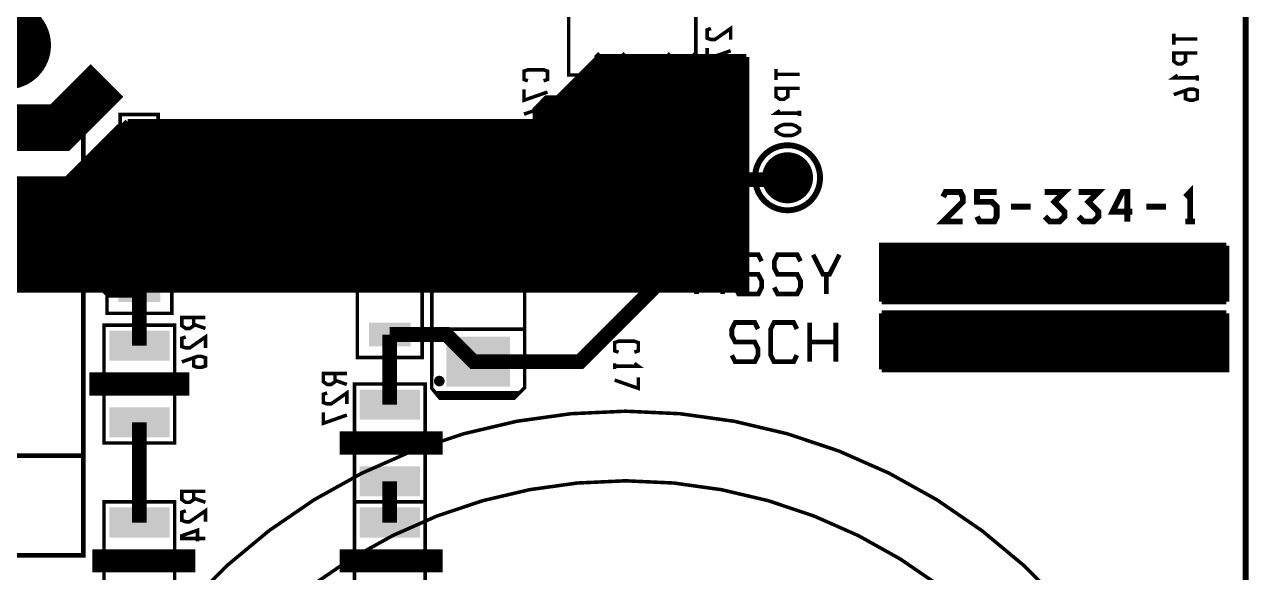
# Model space of a CAD drawing. Extents: x -20 to 155, y -92 to 168.
# Drawn here: x 102.4 to 155.1, y 40.8 to 64.4 of the extents above; entities that cross this region are included whole.
import ezdxf

# ---------------------------------------------------------------- set-up
doc = ezdxf.new("R2010")
doc.units = 0
doc.header["$MEASUREMENT"] = 0
doc.layers.get('0').update_dxf_attribs({"linetype": 'CONTINUOUS'})
for name, color, linetype in [('25-334-1_BOT', 7, 'CONTINUOUS'), ('25-334-1_DRD', 7, 'CONTINUOUS'), ('25-334-1_DRL', 2, 'CONTINUOUS'), ('25-334-1_IN1', 4, 'CONTINUOUS'), ('25-334-1_IN2', 3, 'CONTINUOUS'), ('25-334-1_SMB', 5, 'CONTINUOUS'), ('25-334-1_SMT', 10, 'CONTINUOUS'), ('25-334-1_SPB', 14, 'CONTINUOUS'), ('25-334-1_SSB', 12, 'CONTINUOUS'), ('25-334-1_SST', 11, 'CONTINUOUS'), ('25-334-1_TOP', 13, 'CONTINUOUS'), ('THRUHOLE_TAP', 7, 'CONTINUOUS')]:
    doc.layers.add(name, color=color, linetype=linetype)

# ---------------------------------------------------------------- blocks, each defined once
blk = doc.blocks.new('ROUND_25')
at = {"const_width": 1.09982}
blk.add_lwpolyline([(-0.54991, 0, 1), (0.54991, 0, 1)], format="xyb", close=True, dxfattribs=at)
blk = doc.blocks.new('RECTANGLE_26')
blk.add_solid([(0.4826, 0.4064), (0.4826, -0.4064), (-0.4826, 0.4064), (-0.4826, -0.4064)])
blk = doc.blocks.new('ROUND_27')
at = {"const_width": 1.905}
blk.add_lwpolyline([(-0.9525, 0, 1), (0.9525, 0, 1)], format="xyb", close=True, dxfattribs=at)
blk = doc.blocks.new('ROUND_39')
at = {"const_width": 0.35052}
blk.add_lwpolyline([(-0.17526, 0, 1), (0.17526, 0, 1)], format="xyb", close=True, dxfattribs=at)
blk = doc.blocks.new('RECTANGLE_46')
blk.add_solid([(1.30048, 0.6477), (1.30048, -0.6477), (-1.30048, 0.6477), (-1.30048, -0.6477)])
blk = doc.blocks.new('RECTANGLE_48')
blk.add_solid([(0.9017, 0.508), (0.9017, -0.508), (-0.9017, 0.508), (-0.9017, -0.508)])
blk = doc.blocks.new('RECTANGLE_60')
blk.add_solid([(1.3716, 1.0795), (1.3716, -1.0795), (-1.3716, 1.0795), (-1.3716, -1.0795)])
blk = doc.blocks.new('OBLONG_24')
at = {"const_width": 0.3048}
blk.add_lwpolyline([(0, 0.6096), (0, -0.6096)], dxfattribs=at)
at = {"const_width": 0.1524}
for points in [[(-0.0762, 0.6096, 1), (0.0762, 0.6096, 1)], [(-0.0762, -0.6096, 1), (0.0762, -0.6096, 1)]]:
    blk.add_lwpolyline(points, format="xyb", close=True, dxfattribs=at)
blk = doc.blocks.new('ROUND_81')
at = {"const_width": 0.50038}
blk.add_lwpolyline([(-0.25019, 0, 1), (0.25019, 0, 1)], format="xyb", close=True, dxfattribs=at)
blk = doc.blocks.new('ROUND_84')
at = {"const_width": 0.10033}
blk.add_lwpolyline([(-0.050164, 0, 1), (0.050164, 0, 1)], format="xyb", close=True, dxfattribs=at)
blk = doc.blocks.new('ROUND_85')
at = {"const_width": 0.10033}
blk.add_lwpolyline([(-0.050164, 0, 1), (0.050164, 0, 1)], format="xyb", close=True, dxfattribs=at)
blk = doc.blocks.new('ROUND_38')
at = {"const_width": 0.35052}
blk.add_lwpolyline([(-0.17526, 0, 1), (0.17526, 0, 1)], format="xyb", close=True, dxfattribs=at)
blk = doc.blocks.new('ROUND_42')
at = {"const_width": 0.35052}
blk.add_lwpolyline([(-0.17526, 0, 1), (0.17526, 0, 1)], format="xyb", close=True, dxfattribs=at)
blk = doc.blocks.new('ROUND_35')
at = {"const_width": 0.10033}
blk.add_lwpolyline([(-0.050164, 0, 1), (0.050164, 0, 1)], format="xyb", close=True, dxfattribs=at)
blk = doc.blocks.new('ROUND_71')
at = {"const_width": 0.50038}
blk.add_lwpolyline([(-0.25019, 0, 1), (0.25019, 0, 1)], format="xyb", close=True, dxfattribs=at)

msp = doc.modelspace()

# ---------------------------------------------------------------- linework, layer by layer
at = {"layer": '25-334-1_BOT'}
for points, const_width in [([(127.5969, 61.1505), (127.5969, 62.5221), (127.635, 62.484)], 0.254), ([(130.683, 62.484), (130.7719, 62.5729), (130.7719, 61.1505)], 0.254), ([(130.7719, 61.1505), (130.7719, 62.5729), (130.683, 62.484)], 0.254), ([(124.46, 59.1312), (124.46, 60.706), (124.8918, 61.1505), (126.3269, 61.1505)], 0.381), ([(126.9619, 61.1505), (126.9619, 59.944), (127.5969, 59.944), (127.5969, 61.1505)], 0.254), ([(128.2319, 61.1505), (128.2319, 59.7281), (127.635, 59.1312)], 0.254), ([(128.8669, 61.1505), (128.8669, 59.8043), (129.54, 59.1312)], 0.254), ([(129.5019, 61.1505), (129.5019, 59.944), (130.1369, 59.944), (130.1369, 61.1505)], 0.254), ([(131.445, 59.1312), (131.445, 61.087), (131.3815, 61.1505), (130.7719, 61.1505)], 0.254), ([(107.315, 59.7662), (106.5022, 59.7662), (104.267, 57.531), (98.044, 57.531), (96.774, 58.801), (95.123, 58.801)], 0.635), ([(124.46, 59.1312), (114.3508, 59.1312), (113.792, 59.69), (107.3912, 59.69), (107.315, 59.7662)], 0.635), ([(131.445, 57.7088), (131.2672, 57.7088), (129.8448, 59.1312), (129.54, 59.1312)], 0.254), ([(132.6642, 59.1312), (131.445, 59.1312)], 0.254), ([(107.315, 58.3438), (107.315, 56.2864)], 0.635), ([(135.255, 57.785), (135.1788, 57.7088), (131.445, 57.7088)], 0.635), ([(121.92, 49.8602), (126.3142, 49.8602), (129.54, 53.086), (129.54, 57.7088)], 0.635), ([(124.46, 57.7088), (124.46, 56.388)], 0.635), ([(124.46, 56.388), (124.46, 57.7088)], 0.635), ([(127.635, 57.7088), (127.635, 56.515)], 0.635), ([(127.635, 56.515), (127.635, 57.7088)], 0.635), ([(107.315, 56.2864), (109.1946, 56.2864)], 0.635), ([(118.11, 54.3814), (118.11, 55.753)], 0.635), ([(118.11, 55.753), (118.11, 54.3814)], 0.635), ([(121.92, 54.2798), (121.92, 56.007)], 0.635), ([(121.92, 56.007), (121.92, 54.2798)], 0.635), ([(107.315, 52.9336), (106.0704, 52.9336), (103.759, 55.245), (97.52076, 55.245)], 0.635), ([(107.315, 52.9336), (107.315, 50.546)], 0.635), ([(121.92, 49.8602), (121.7168, 49.8602), (120.5484, 51.0286), (118.11, 51.0286)], 0.635), ([(118.11, 51.0286), (118.11, 48.006)], 0.635), ([(107.315, 47.244), (107.315, 42.926)], 0.635), ([(118.11, 44.704), (118.11, 42.926)], 0.635)]:
    msp.add_lwpolyline(points, dxfattribs=dict(at, const_width=const_width))
at = {"layer": '25-334-1_DRD', "const_width": 0.254}
for points in [[(-14.9987, 168.00068), (-14.9987, -4.99872), (155.00096, -4.99872), (155.00096, 168.00068), (-14.9987, 168.00068)], [(102.235, 64.135), (100.965, 64.135)], [(102.235, 64.135), (100.965, 62.865)], [(102.235, 62.865), (100.965, 64.135)], [(102.235, 62.865), (102.235, 64.135)], [(100.965, 62.865), (102.235, 62.865)], [(128.27, 63.119), (127, 61.849)], [(128.27, 61.849), (127, 63.119)], [(131.318, 63.119), (130.048, 61.849)], [(131.318, 61.849), (130.048, 63.119)], [(131.318, 63.119), (130.048, 61.849)], [(131.318, 61.849), (130.048, 63.119)], [(133.2992, 59.7662), (132.0292, 58.4962)], [(133.2992, 58.4962), (132.0292, 59.7662)], [(135.255, 58.42), (135.255, 57.15)], [(135.89, 57.785), (134.62, 57.785)], [(109.8296, 56.9214), (108.5596, 55.6514)], [(109.8296, 55.6514), (108.5596, 56.9214)], [(125.095, 57.023), (123.825, 55.753)], [(125.095, 55.753), (123.825, 57.023)], [(125.095, 57.023), (123.825, 55.753)], [(125.095, 55.753), (123.825, 57.023)], [(128.27, 57.15), (127, 55.88)], [(128.27, 55.88), (127, 57.15)], [(128.27, 57.15), (127, 55.88)], [(128.27, 55.88), (127, 57.15)], [(118.745, 56.388), (117.475, 55.118)], [(118.745, 55.118), (117.475, 56.388)], [(118.745, 56.388), (117.475, 55.118)], [(118.745, 55.118), (117.475, 56.388)], [(122.555, 56.642), (121.285, 55.372)], [(122.555, 55.372), (121.285, 56.642)], [(122.555, 56.642), (121.285, 55.372)], [(122.555, 55.372), (121.285, 56.642)]]:
    msp.add_lwpolyline(points, dxfattribs=at)
at = {"layer": '25-334-1_DRL'}
for points, const_width in [([(-14.9987, 168.00068), (-14.9987, -4.99872), (155.00096, -4.99872), (155.00096, 168.00068), (-14.9987, 168.00068)], 0.254), ([(105.918, 61.976), (103.886, 59.944), (99.314, 59.944), (98.425, 60.833), (94.742, 60.833), (91.948, 63.627), (91.948, 67.437), (93.853, 69.342)], 1.99898), ([(105.156, 48.895), (109.474, 48.895)], 1.00076), ([(115.951, 46.355), (120.396, 46.355)], 1.00076), ([(105.283, 41.275), (109.728, 41.275)], 1.00076), ([(115.951, 41.275), (120.396, 41.275)], 1.00076)]:
    msp.add_lwpolyline(points, dxfattribs=dict(at, const_width=const_width))
at = {"layer": '25-334-1_SSB'}
for points, const_width in [([(126.5047, 66.1543), (125.8189, 65.4685), (125.8189, 62.2173), (131.3053, 62.2173), (131.3053, 66.1543), (126.5047, 66.1543)], 0.1524), ([(132.8039, 63.74384), (132.8039, 64.21882), (132.12572, 63.74384), (131.95554, 63.74384), (131.7879, 63.80226), (131.7879, 64.15786), (131.95554, 64.21882)], 0.1524), ([(151.9047, 63.52794), (151.9047, 64.00292)], 0.1524), ([(132.8039, 63.26124), (131.7879, 62.90564), (131.7879, 63.38062)], 0.1524), ([(152.9207, 63.7667), (151.9047, 63.7667)], 0.1524), ([(152.4127, 63.16472), (152.4127, 62.80912), (152.24506, 62.68974), (152.07488, 62.68974), (151.9047, 62.80912), (151.9047, 63.16472), (152.9207, 63.16472)], 0.1524), ([(124.7394, 61.9633), (124.90958, 62.02426), (124.90958, 62.37986), (124.7394, 62.43828), (124.06376, 62.43828), (123.89358, 62.37986), (123.89358, 62.02426), (124.06376, 61.9633)], 0.1524), ([(134.7597, 62.00394), (134.7597, 62.47892)], 0.1524), ([(135.7757, 62.2427), (134.7597, 62.2427)], 0.1524), ([(152.9207, 62.0903), (151.9047, 62.0903), (152.07488, 62.20714)], 0.1524), ([(152.9207, 61.97092), (152.9207, 62.20714)], 0.1524), ([(124.90958, 61.4807), (123.89358, 61.1251), (123.89358, 61.60008)], 0.1524), ([(135.2677, 61.64072), (135.2677, 61.28512), (135.10006, 61.16574), (134.92988, 61.16574), (134.7597, 61.28512), (134.7597, 61.64072), (135.7757, 61.64072)], 0.1524), ([(152.4127, 61.54674), (152.4127, 61.19114), (152.58288, 61.13272), (152.75306, 61.13272), (152.9207, 61.19114), (152.9207, 61.54674), (152.75306, 61.6077), (152.58288, 61.6077), (151.9047, 61.36894)], 0.1524), ([(124.40158, 60.70346), (124.40158, 60.34786), (124.57176, 60.2869), (124.7394, 60.2869), (124.90958, 60.34786), (124.90958, 60.70346), (124.7394, 60.76188), (124.57176, 60.76188), (123.89358, 60.52566)], 0.1524), ([(135.7757, 60.5663), (134.7597, 60.5663), (134.92988, 60.68314)], 0.1524), ([(135.7757, 60.44692), (135.7757, 60.68314)], 0.1524), ([(104.89692, 60.09132), (104.89692, 41.50868), (98.30308, 41.50868), (98.30308, 60.09132), (104.89692, 60.09132)], 0.20066), ([(106.4895, 57.5945), (106.4895, 60.5155), (108.1278, 60.5155), (108.1278, 57.5945), (106.4895, 57.5945)], 0.1524), ([(135.7757, 59.9059), (135.60806, 60.02274), (135.43788, 60.0837), (135.10006, 60.0837), (134.92988, 60.02274), (134.7597, 59.9059), (134.7597, 59.78652), (134.92988, 59.66714), (135.10006, 59.60872), (135.43788, 59.60872), (135.60806, 59.66714), (135.7757, 59.78652), (135.7757, 59.9059)], 0.1524), ([(109.16158, 60.02528), (109.16158, 59.66968), (108.9914, 59.5503), (108.82376, 59.5503), (108.65358, 59.66968), (108.65358, 60.02528), (109.66958, 60.02528)], 0.1524), ([(109.16158, 59.7281), (109.66958, 59.5503)], 0.1524), ([(123.6345, 56.9595), (123.6345, 59.8805), (125.2728, 59.8805), (125.2728, 56.9595), (123.6345, 56.9595)], 0.1524), ([(126.8095, 56.9595), (126.8095, 59.8805), (128.4478, 59.8805), (128.4478, 56.9595), (126.8095, 56.9595)], 0.1524), ([(130.3655, 59.8805), (130.3655, 56.9595), (128.7272, 56.9595), (128.7272, 59.8805), (130.3655, 59.8805)], 0.1524), ([(132.2705, 59.8805), (132.2705, 56.9595), (130.6322, 56.9595), (130.6322, 59.8805), (132.2705, 59.8805)], 0.1524), ([(109.16158, 58.77306), (109.16158, 59.12866), (108.9914, 59.18708), (108.82376, 59.18708), (108.65358, 59.12866), (108.65358, 58.77306), (108.82376, 58.7121), (108.9914, 58.7121), (109.66958, 58.95086)], 0.1524), ([(121.45264, 58.79338), (121.45264, 59.26582)], 0.1524), ([(122.46864, 59.0296), (121.45264, 59.0296)], 0.1524), ([(109.66958, 58.11266), (108.65358, 58.11266), (108.82376, 58.2295)], 0.1524), ([(109.66958, 57.99328), (109.66958, 58.2295)], 0.1524), ([(117.88394, 58.09996), (117.88394, 57.74436), (117.71376, 57.62498), (117.54612, 57.62498), (117.37594, 57.74436), (117.37594, 58.09996), (118.39194, 58.09996)], 0.1524), ([(121.45264, 57.95518), (121.79046, 57.95518), (122.46864, 58.1914), (121.79046, 58.42762), (121.45264, 58.42762)], 0.1524), ([(117.88394, 57.80278), (118.39194, 57.62498)], 0.1524), ([(121.62028, 57.11698), (121.45264, 57.1754), (121.45264, 57.531), (121.62028, 57.58942), (121.79046, 57.58942), (121.96064, 57.531), (121.96064, 57.1754), (122.12828, 57.11698), (122.29846, 57.11698), (122.46864, 57.1754), (122.46864, 57.531), (122.29846, 57.58942)], 0.1524), ([(108.712, 57.277), (105.918, 57.277), (105.918, 51.943), (108.712, 51.943), (108.712, 57.277)], 0.1524), ([(118.22176, 57.26176), (118.39194, 57.14238), (118.39194, 56.90616), (118.22176, 56.78678), (118.05412, 56.78678), (117.71376, 57.023), (117.37594, 56.78678), (117.37594, 57.26176)], 0.1524), ([(118.39194, 56.24576), (118.22176, 56.3626), (118.05412, 56.42356), (117.71376, 56.42356), (117.54612, 56.3626), (117.37594, 56.24576), (117.37594, 56.12638), (117.54612, 56.007), (117.71376, 55.94858), (118.05412, 55.94858), (118.22176, 56.007), (118.39194, 56.12638), (118.39194, 56.24576)], 0.1524), ([(122.46864, 56.27878), (122.46864, 56.75122), (121.79046, 56.27878), (121.62028, 56.27878), (121.45264, 56.3372), (121.45264, 56.6928), (121.62028, 56.75122)], 0.1524), ([(127.9144, 56.1213), (128.08458, 56.18226), (128.08458, 56.53786), (127.9144, 56.59628), (127.23876, 56.59628), (127.06858, 56.53786), (127.06858, 56.18226), (127.23876, 56.1213)], 0.1524), ([(129.38506, 56.56834), (129.38506, 56.21274), (129.21742, 56.09336), (129.04724, 56.09336), (128.87706, 56.21274), (128.87706, 56.56834), (129.89306, 56.56834)], 0.1524), ([(131.63042, 55.96636), (131.79806, 56.02732), (131.79806, 56.38292), (131.63042, 56.44134), (130.95224, 56.44134), (130.78206, 56.38292), (130.78206, 56.02732), (130.95224, 55.96636)], 0.1524), ([(104.89692, 55.89524), (98.30308, 55.89524)], 0.20066), ([(119.92356, 49.87544), (119.92102, 54.229), (119.92102, 55.8673), (123.91898, 55.8673), (123.9266, 48.7426), (123.4694, 48.2854), (120.269, 48.2854), (119.9134, 48.7172), (119.92356, 49.87544)], 0.1524), ([(129.38506, 56.27116), (129.89306, 56.09336)], 0.1524), ([(109.62894, 55.55996), (109.62894, 55.20436), (109.45876, 55.08498), (109.29112, 55.08498), (109.12094, 55.20436), (109.12094, 55.55996), (110.13694, 55.55996)], 0.1524), ([(119.507, 55.372), (116.713, 55.372), (116.713, 50.038), (119.507, 50.038), (119.507, 55.372)], 0.1524), ([(128.08458, 55.6387), (127.06858, 55.2831), (127.06858, 55.75808)], 0.1524), ([(129.89306, 55.25516), (129.89306, 55.73014), (129.21742, 55.25516), (129.04724, 55.25516), (128.87706, 55.31612), (128.87706, 55.67172), (129.04724, 55.73014)], 0.1524), ([(131.79806, 55.36692), (130.78206, 55.36692), (130.95224, 55.48376)], 0.1524), ([(131.79806, 55.24754), (131.79806, 55.48376)], 0.1524), ([(109.62894, 55.26278), (110.13694, 55.08498)], 0.1524), ([(128.08458, 54.8005), (127.06858, 54.4449), (127.06858, 54.91988)], 0.1524), ([(129.38506, 54.47792), (129.21742, 54.41696), (129.04724, 54.41696), (128.87706, 54.47792), (128.87706, 54.83352), (129.04724, 54.89194), (129.21742, 54.89194), (129.38506, 54.83352), (129.38506, 54.47792), (129.55524, 54.41696), (129.72542, 54.41696), (129.89306, 54.47792), (129.89306, 54.83352), (129.72542, 54.89194), (129.55524, 54.89194), (129.38506, 54.83352)], 0.1524), ([(131.79806, 54.70652), (131.63042, 54.82336), (131.46024, 54.88432), (131.12242, 54.88432), (130.95224, 54.82336), (130.78206, 54.70652), (130.78206, 54.58714), (130.95224, 54.46776), (131.12242, 54.40934), (131.46024, 54.40934), (131.63042, 54.46776), (131.79806, 54.58714), (131.79806, 54.70652)], 0.1524), ([(109.96676, 54.72176), (110.13694, 54.60238), (110.13694, 54.36616), (109.96676, 54.24678), (109.79912, 54.24678), (109.45876, 54.483), (109.12094, 54.24678), (109.12094, 54.72176)], 0.1524), ([(110.13694, 53.6448), (109.12094, 53.6448), (109.29112, 53.76418)], 0.1524), ([(110.13694, 53.52796), (110.13694, 53.76418)], 0.1524), ([(131.29006, 53.62956), (131.12242, 53.57114), (130.95224, 53.57114), (130.78206, 53.62956), (130.78206, 53.98516), (130.95224, 54.04612), (131.12242, 54.04612), (131.29006, 53.98516), (131.29006, 53.62956), (131.46024, 53.57114), (131.63042, 53.57114), (131.79806, 53.62956), (131.79806, 53.98516), (131.63042, 54.04612), (131.46024, 54.04612), (131.29006, 53.98516)], 0.1524), ([(109.65434, 51.76266), (109.65434, 51.40706), (109.48416, 51.29022), (109.31398, 51.29022), (109.14634, 51.40706), (109.14634, 51.76266), (110.16234, 51.76266)], 0.1524), ([(108.458, 46.355), (105.791, 46.355), (105.791, 51.435), (108.839, 51.435), (108.839, 46.355), (108.458, 46.355)], 0.1524), ([(109.65434, 51.46802), (110.16234, 51.29022)], 0.1524), ([(119.9642, 51.2572), (123.9012, 51.2572)], 0.1524), ([(110.16234, 50.45202), (110.16234, 50.92446), (109.48416, 50.45202), (109.31398, 50.45202), (109.14634, 50.51044), (109.14634, 50.86604), (109.31398, 50.92446)], 0.1524), ([(109.65434, 50.02784), (109.65434, 49.67224), (109.82198, 49.61382), (109.99216, 49.61382), (110.16234, 49.67224), (110.16234, 50.02784), (109.99216, 50.08626), (109.82198, 50.08626), (109.14634, 49.85004)], 0.1524), ([(115.75034, 49.34966), (115.75034, 48.99406), (115.58016, 48.87722), (115.40998, 48.87722), (115.24234, 48.99406), (115.24234, 49.34966), (116.25834, 49.34966)], 0.1524), ([(115.75034, 49.05502), (116.25834, 48.87722)], 0.1524), ([(120.36806, 49.10836), (120.1166, 49.10836)], 0.1524), ([(120.1928, 49.16424), (120.1928, 48.87722)], 0.1524), ([(120.32996, 49.14646), (120.32996, 48.895)], 0.1524), ([(116.25834, 48.03902), (116.25834, 48.51146), (115.58016, 48.03902), (115.40998, 48.03902), (115.24234, 48.09744), (115.24234, 48.45304), (115.40998, 48.51146)], 0.1524), ([(119.253, 43.815), (116.586, 43.815), (116.586, 48.895), (119.634, 48.895), (119.634, 43.815), (119.253, 43.815)], 0.1524), ([(120.015, 48.5902), (120.0658, 48.5394)], 0.1524), ([(120.015, 48.5902), (120.1166, 48.4886)], 0.1524), ([(120.0658, 48.5394), (120.142, 48.4886)], 0.1524), ([(120.38584, 48.9712), (120.09882, 48.9712)], 0.1524), ([(120.142, 48.514), (120.1166, 48.4886)], 0.1524), ([(123.6472, 48.514), (120.142, 48.514)], 0.1524), ([(120.142, 48.4886), (120.269, 48.3362)], 0.1524), ([(120.25376, 48.514), (120.25376, 48.35398)], 0.1524), ([(120.39092, 48.514), (120.39092, 48.3362)], 0.1524), ([(120.52808, 48.514), (120.52808, 48.3362)], 0.1524), ([(120.66524, 48.514), (120.66524, 48.3362)], 0.1524), ([(120.8024, 48.514), (120.8024, 48.3362)], 0.1524), ([(120.93956, 48.514), (120.93956, 48.3362)], 0.1524), ([(121.07672, 48.514), (121.07672, 48.3362)], 0.1524), ([(121.21388, 48.514), (121.21388, 48.3362)], 0.1524), ([(121.35104, 48.514), (121.35104, 48.3362)], 0.1524), ([(121.4882, 48.514), (121.4882, 48.3362)], 0.1524), ([(121.62536, 48.514), (121.62536, 48.3362)], 0.1524), ([(121.76252, 48.514), (121.76252, 48.3362)], 0.1524), ([(121.89968, 48.514), (121.89968, 48.3362)], 0.1524), ([(122.03684, 48.514), (122.03684, 48.3362)], 0.1524), ([(122.174, 48.514), (122.174, 48.3362)], 0.1524), ([(122.31116, 48.514), (122.31116, 48.3362)], 0.1524), ([(122.44832, 48.514), (122.44832, 48.3362)], 0.1524), ([(122.58548, 48.514), (122.58548, 48.3362)], 0.1524), ([(122.72264, 48.514), (122.72264, 48.3362)], 0.1524), ([(122.8598, 48.514), (122.8598, 48.3362)], 0.1524), ([(122.99696, 48.514), (122.99696, 48.3362)], 0.1524), ([(123.13412, 48.514), (123.13412, 48.3362)], 0.1524), ([(123.27128, 48.514), (123.27128, 48.3362)], 0.1524), ([(123.40844, 48.514), (123.40844, 48.3362)], 0.1524), ([(123.6472, 48.514), (123.4694, 48.3362)], 0.1524), ([(123.5456, 48.514), (123.5456, 48.4124)], 0.1524), ([(123.571, 48.4378), (120.18518, 48.4378)], 0.1524), ([(123.4694, 48.3362), (120.269, 48.3362)], 0.1524), ([(116.25834, 47.55642), (115.24234, 47.20082), (115.24234, 47.67326)], 0.1524), ([(104.89692, 45.80382), (98.30308, 45.80382)], 0.20066), ([(109.65434, 44.26966), (109.65434, 43.91406), (109.48416, 43.79722), (109.31398, 43.79722), (109.14634, 43.91406), (109.14634, 44.26966), (110.16234, 44.26966)], 0.1524), ([(108.458, 38.735), (105.791, 38.735), (105.791, 43.815), (108.839, 43.815), (108.839, 38.735), (108.458, 38.735)], 0.1524), ([(109.65434, 43.97502), (110.16234, 43.79722)], 0.1524), ([(119.253, 38.735), (116.586, 38.735), (116.586, 43.815), (119.634, 43.815), (119.634, 38.735), (119.253, 38.735)], 0.1524), ([(110.16234, 42.95902), (110.16234, 43.43146), (109.48416, 42.95902), (109.31398, 42.95902), (109.14634, 43.01744), (109.14634, 43.37304), (109.31398, 43.43146)], 0.1524), ([(109.82198, 42.12082), (109.82198, 42.59326), (109.14634, 42.35704), (109.14634, 42.23766), (110.16234, 42.23766)], 0.1524)]:
    msp.add_lwpolyline(points, dxfattribs=dict(at, const_width=const_width))
for points, const_width in [([(135.255, 59.18708, 0.4142136), (133.85292, 57.785)], 0.254), ([(136.65708, 57.785, 0.4142136), (135.255, 59.18708)], 0.254), ([(133.85292, 57.785, 0.4142136), (135.255, 56.38292)], 0.254), ([(135.255, 56.38292, 0.4142136), (136.65708, 57.785)], 0.254), ([(120.2436, 49.1744, 0.4142136), (120.0912, 49.022)], 0.1524), ([(120.0912, 49.022, 0.4142136), (120.2436, 48.8696)], 0.1524), ([(120.396, 49.022, 0.4142136), (120.2436, 49.1744)], 0.1524), ([(120.2436, 48.8696, 0.4142136), (120.396, 49.022)], 0.1524)]:
    msp.add_lwpolyline(points, format="xyb", dxfattribs=dict(at, const_width=const_width))
at = {"layer": '25-334-1_SST'}
for points, const_width in [([(142.8115, 55.90032), (141.96568, 55.90032), (142.8115, 56.74868), (142.8115, 56.9595), (142.70482, 57.17032), (142.06982, 57.17032), (141.96568, 56.9595)], 0.254), ([(143.42618, 56.11368), (143.53032, 55.90032), (144.16532, 55.90032), (144.272, 56.11368), (144.272, 56.53532), (144.06118, 56.74868), (143.42618, 56.74868), (143.42618, 57.17032), (144.272, 57.17032)], 0.254), ([(146.34718, 56.11368), (146.558, 55.90032), (146.98218, 55.90032), (147.193, 56.11368), (147.193, 56.3245), (146.76882, 56.74868), (147.193, 57.17032), (146.34718, 57.17032)], 0.254), ([(147.80768, 56.11368), (148.0185, 55.90032), (148.44268, 55.90032), (148.6535, 56.11368), (148.6535, 56.3245), (148.22932, 56.74868), (148.6535, 57.17032), (147.80768, 57.17032)], 0.254), ([(150.114, 56.3245), (149.26818, 56.3245), (149.68982, 57.17032), (149.90318, 57.17032), (149.90318, 55.90032)], 0.254), ([(152.61082, 55.90032), (152.61082, 57.17032), (152.4, 56.9595)], 0.254), ([(145.7325, 56.53532), (144.88668, 56.53532)], 0.254), ([(151.5745, 56.53532), (150.72868, 56.53532)], 0.254), ([(152.82418, 55.90032), (152.4, 55.90032)], 0.254), ([(154.178, 54.864), (139.319, 54.864), (139.319, 52.451)], 0.254), ([(154.178, 54.8386), (139.319, 54.8386)], 0.254), ([(139.4206, 54.864), (139.4206, 52.451)], 0.254), ([(139.6492, 54.864), (139.6492, 52.451)], 0.254), ([(139.8778, 54.864), (139.8778, 52.451)], 0.254), ([(140.1064, 54.864), (140.1064, 52.451)], 0.254), ([(140.335, 54.864), (140.335, 52.451)], 0.254), ([(140.5636, 54.864), (140.5636, 52.451)], 0.254), ([(140.7922, 54.864), (140.7922, 52.451)], 0.254), ([(141.0208, 54.864), (141.0208, 52.451)], 0.254), ([(141.2494, 54.864), (141.2494, 52.451)], 0.254), ([(141.478, 54.864), (141.478, 52.451)], 0.254), ([(141.7066, 54.864), (141.7066, 52.451)], 0.254), ([(141.9352, 54.864), (141.9352, 52.451)], 0.254), ([(142.1638, 54.864), (142.1638, 52.451)], 0.254), ([(142.3924, 54.864), (142.3924, 52.451)], 0.254), ([(142.621, 54.864), (142.621, 52.451)], 0.254), ([(142.8496, 54.864), (142.8496, 52.451)], 0.254), ([(143.0782, 54.864), (143.0782, 52.451)], 0.254), ([(143.3068, 54.864), (143.3068, 52.451)], 0.254), ([(143.5354, 54.864), (143.5354, 52.451)], 0.254), ([(143.764, 54.864), (143.764, 52.451)], 0.254), ([(143.9926, 54.864), (143.9926, 52.451)], 0.254), ([(144.2212, 54.864), (144.2212, 52.451)], 0.254), ([(144.4498, 54.864), (144.4498, 52.451)], 0.254), ([(144.6784, 54.864), (144.6784, 52.451)], 0.254), ([(144.907, 54.864), (144.907, 52.451)], 0.254), ([(145.1356, 54.864), (145.1356, 52.451)], 0.254), ([(145.3642, 54.864), (145.3642, 52.451)], 0.254), ([(145.5928, 54.864), (145.5928, 52.451)], 0.254), ([(145.8214, 54.864), (145.8214, 52.451)], 0.254), ([(146.05, 54.864), (146.05, 52.451)], 0.254), ([(146.2786, 54.864), (146.2786, 52.451)], 0.254), ([(146.5072, 54.864), (146.5072, 52.451)], 0.254), ([(146.7358, 54.864), (146.7358, 52.451)], 0.254), ([(146.9644, 54.864), (146.9644, 52.451)], 0.254), ([(147.193, 54.864), (147.193, 52.451)], 0.254), ([(147.4216, 54.864), (147.4216, 52.451)], 0.254), ([(147.6502, 54.864), (147.6502, 52.451)], 0.254), ([(147.8788, 54.864), (147.8788, 52.451)], 0.254), ([(148.1074, 54.864), (148.1074, 52.451)], 0.254), ([(148.336, 54.864), (148.336, 52.451)], 0.254), ([(148.5646, 54.864), (148.5646, 52.451)], 0.254), ([(148.7932, 54.864), (148.7932, 52.451)], 0.254), ([(149.0218, 54.864), (149.0218, 52.451)], 0.254), ([(149.2504, 54.864), (149.2504, 52.451)], 0.254), ([(149.479, 54.864), (149.479, 52.451)], 0.254), ([(149.7076, 54.864), (149.7076, 52.451)], 0.254), ([(149.9362, 54.864), (149.9362, 52.451)], 0.254), ([(150.1648, 54.864), (150.1648, 52.451)], 0.254), ([(150.3934, 54.864), (150.3934, 52.451)], 0.254), ([(150.622, 54.864), (150.622, 52.451)], 0.254), ([(150.8506, 54.864), (150.8506, 52.451)], 0.254), ([(151.0792, 54.864), (151.0792, 52.451)], 0.254), ([(151.3078, 54.864), (151.3078, 52.451)], 0.254), ([(151.5364, 54.864), (151.5364, 52.451)], 0.254), ([(151.765, 54.864), (151.765, 52.451)], 0.254), ([(151.9936, 54.864), (151.9936, 52.451)], 0.254), ([(152.2222, 54.864), (152.2222, 52.451)], 0.254), ([(152.4508, 54.864), (152.4508, 52.451)], 0.254), ([(152.6794, 54.864), (152.6794, 52.451)], 0.254), ([(152.908, 54.864), (152.908, 52.451)], 0.254), ([(153.1366, 54.864), (153.1366, 52.451)], 0.254), ([(153.3652, 54.864), (153.3652, 52.451)], 0.254), ([(153.5938, 54.864), (153.5938, 52.451)], 0.254), ([(153.8224, 54.864), (153.8224, 52.451)], 0.254), ([(154.051, 54.864), (154.051, 52.451)], 0.254), ([(154.178, 54.864), (154.178, 52.451)], 0.254), ([(132.461, 52.77612), (132.461, 53.62194), (132.03682, 54.46776), (131.75488, 54.46776), (131.3307, 53.62194), (131.3307, 52.77612)], 0.2032), ([(134.1374, 54.18582), (133.99516, 54.46776), (133.14934, 54.46776), (133.0071, 54.18582), (133.0071, 53.90388), (133.14934, 53.62194), (133.99516, 53.62194), (134.1374, 53.34), (134.1374, 53.05806), (133.99516, 52.77612), (133.14934, 52.77612), (133.0071, 53.05806)], 0.2032), ([(135.8138, 54.18582), (135.67156, 54.46776), (134.82574, 54.46776), (134.6835, 54.18582), (134.6835, 53.90388), (134.82574, 53.62194), (135.67156, 53.62194), (135.8138, 53.34), (135.8138, 53.05806), (135.67156, 52.77612), (134.82574, 52.77612), (134.6835, 53.05806)], 0.2032), ([(137.4902, 54.46776), (137.06602, 53.62194), (136.78408, 53.62194), (136.3599, 54.46776)], 0.2032), ([(154.178, 54.61), (139.319, 54.61)], 0.254), ([(154.178, 54.3814), (139.319, 54.3814)], 0.254), ([(154.178, 54.1528), (139.319, 54.1528)], 0.254), ([(154.178, 53.9242), (139.319, 53.9242)], 0.254), ([(154.178, 53.6956), (139.319, 53.6956)], 0.254), ([(132.461, 53.34), (131.3307, 53.34)], 0.2032), ([(136.92632, 52.77612), (136.92632, 53.62194)], 0.2032), ([(154.178, 53.467), (139.319, 53.467)], 0.254), ([(154.178, 53.2384), (139.319, 53.2384)], 0.254), ([(154.178, 53.0098), (139.319, 53.0098)], 0.254), ([(154.178, 52.7812), (139.319, 52.7812)], 0.254), ([(154.178, 52.5526), (139.319, 52.5526)], 0.254), ([(154.178, 52.451), (139.319, 52.451)], 0.254), ([(139.319, 51.943), (139.319, 49.53)], 0.254), ([(154.178, 51.943), (139.319, 51.943)], 0.254), ([(154.178, 51.943), (154.178, 49.53), (139.319, 49.53)], 0.254), ([(154.178, 51.9176), (139.319, 51.9176)], 0.254), ([(154.178, 51.689), (139.319, 51.689)], 0.254), ([(139.4206, 51.943), (139.4206, 49.53)], 0.254), ([(139.6492, 51.943), (139.6492, 49.53)], 0.254), ([(139.8778, 51.943), (139.8778, 49.53)], 0.254), ([(140.1064, 51.943), (140.1064, 49.53)], 0.254), ([(140.335, 51.943), (140.335, 49.53)], 0.254), ([(140.5636, 51.943), (140.5636, 49.53)], 0.254), ([(140.7922, 51.943), (140.7922, 49.53)], 0.254), ([(141.0208, 51.943), (141.0208, 49.53)], 0.254), ([(141.2494, 51.943), (141.2494, 49.53)], 0.254), ([(141.478, 51.943), (141.478, 49.53)], 0.254), ([(141.7066, 51.943), (141.7066, 49.53)], 0.254), ([(141.9352, 51.943), (141.9352, 49.53)], 0.254), ([(142.1638, 51.943), (142.1638, 49.53)], 0.254), ([(142.3924, 51.943), (142.3924, 49.53)], 0.254), ([(142.621, 51.943), (142.621, 49.53)], 0.254), ([(142.8496, 51.943), (142.8496, 49.53)], 0.254), ([(143.0782, 51.943), (143.0782, 49.53)], 0.254), ([(143.3068, 51.943), (143.3068, 49.53)], 0.254), ([(143.5354, 51.943), (143.5354, 49.53)], 0.254), ([(143.764, 51.943), (143.764, 49.53)], 0.254), ([(143.9926, 51.943), (143.9926, 49.53)], 0.254), ([(144.2212, 51.943), (144.2212, 49.53)], 0.254), ([(144.4498, 51.943), (144.4498, 49.53)], 0.254), ([(144.6784, 51.943), (144.6784, 49.53)], 0.254), ([(144.907, 51.943), (144.907, 49.53)], 0.254), ([(145.1356, 51.943), (145.1356, 49.53)], 0.254), ([(145.3642, 51.943), (145.3642, 49.53)], 0.254), ([(145.5928, 51.943), (145.5928, 49.53)], 0.254), ([(145.8214, 51.943), (145.8214, 49.53)], 0.254), ([(146.05, 51.943), (146.05, 49.53)], 0.254), ([(146.2786, 51.943), (146.2786, 49.53)], 0.254), ([(146.5072, 51.943), (146.5072, 49.53)], 0.254), ([(146.7358, 51.943), (146.7358, 49.53)], 0.254), ([(146.9644, 51.943), (146.9644, 49.53)], 0.254), ([(147.193, 51.943), (147.193, 49.53)], 0.254), ([(147.4216, 51.943), (147.4216, 49.53)], 0.254), ([(147.6502, 51.943), (147.6502, 49.53)], 0.254), ([(147.8788, 51.943), (147.8788, 49.53)], 0.254), ([(148.1074, 51.943), (148.1074, 49.53)], 0.254), ([(148.336, 51.943), (148.336, 49.53)], 0.254), ([(148.5646, 51.943), (148.5646, 49.53)], 0.254), ([(148.7932, 51.943), (148.7932, 49.53)], 0.254), ([(149.0218, 51.943), (149.0218, 49.53)], 0.254), ([(149.2504, 51.943), (149.2504, 49.53)], 0.254), ([(149.479, 51.943), (149.479, 49.53)], 0.254), ([(149.7076, 51.943), (149.7076, 49.53)], 0.254), ([(149.9362, 51.943), (149.9362, 49.53)], 0.254), ([(150.1648, 51.943), (150.1648, 49.53)], 0.254), ([(150.3934, 51.943), (150.3934, 49.53)], 0.254), ([(150.622, 51.943), (150.622, 49.53)], 0.254), ([(150.8506, 51.943), (150.8506, 49.53)], 0.254), ([(151.0792, 51.943), (151.0792, 49.53)], 0.254), ([(151.3078, 51.943), (151.3078, 49.53)], 0.254), ([(151.5364, 51.943), (151.5364, 49.53)], 0.254), ([(151.765, 51.943), (151.765, 49.53)], 0.254), ([(151.9936, 51.943), (151.9936, 49.53)], 0.254), ([(152.2222, 51.943), (152.2222, 49.53)], 0.254), ([(152.4508, 51.943), (152.4508, 49.53)], 0.254), ([(152.6794, 51.943), (152.6794, 49.53)], 0.254), ([(152.908, 51.943), (152.908, 49.53)], 0.254), ([(153.1366, 51.943), (153.1366, 49.53)], 0.254), ([(153.3652, 51.943), (153.3652, 49.53)], 0.254), ([(153.5938, 51.943), (153.5938, 49.53)], 0.254), ([(153.8224, 51.943), (153.8224, 49.53)], 0.254), ([(154.051, 51.943), (154.051, 49.53)], 0.254), ([(133.985, 51.26482), (133.84276, 51.54676), (132.99694, 51.54676), (132.8547, 51.26482), (132.8547, 50.98288), (132.99694, 50.70094), (133.84276, 50.70094), (133.985, 50.419), (133.985, 50.13706), (133.84276, 49.85512), (132.99694, 49.85512), (132.8547, 50.13706)], 0.2032), ([(135.6614, 50.13706), (135.51916, 49.85512), (134.67334, 49.85512), (134.5311, 50.13706), (134.5311, 51.26482), (134.67334, 51.54676), (135.51916, 51.54676), (135.6614, 51.26482)], 0.2032), ([(136.2075, 49.85512), (136.2075, 51.54676)], 0.2032), ([(137.3378, 49.85512), (137.3378, 51.54676)], 0.2032), ([(154.178, 51.4604), (139.319, 51.4604)], 0.254), ([(154.178, 51.2318), (139.319, 51.2318)], 0.254), ([(127.97282, 50.2666), (127.80518, 50.32502), (127.80518, 50.68062), (127.97282, 50.74158), (128.651, 50.74158), (128.82118, 50.68062), (128.82118, 50.32502), (128.651, 50.2666)], 0.1524), ([(137.3378, 50.70094), (136.2075, 50.70094)], 0.2032), ([(154.178, 51.0032), (139.319, 51.0032)], 0.254), ([(154.178, 50.7746), (139.319, 50.7746)], 0.254), ([(154.178, 50.546), (139.319, 50.546)], 0.254), ([(154.178, 50.3174), (139.319, 50.3174)], 0.254), ([(154.178, 50.0888), (139.319, 50.0888)], 0.254), ([(127.80518, 49.54778), (127.80518, 49.784)], 0.1524), ([(127.80518, 49.66462), (128.82118, 49.66462), (128.651, 49.784)], 0.1524), ([(154.178, 49.8602), (139.319, 49.8602)], 0.254), ([(154.178, 49.6316), (139.319, 49.6316)], 0.254), ([(127.80518, 49.06518), (128.82118, 48.70958), (128.82118, 49.18202)], 0.1524)]:
    msp.add_lwpolyline(points, dxfattribs=dict(at, const_width=const_width))
at = {"layer": '25-334-1_SST', "const_width": 0.1524}
for points in [[(128.27, 47.72406, 0.4142136), (102.77094, 22.225)], [(153.76906, 22.225, 0.4142136), (128.27, 47.72406)], [(128.27, 44.72432, 0.4142136), (105.77068, 22.225)], [(150.76932, 22.225, 0.4142136), (128.27, 44.72432)]]:
    msp.add_lwpolyline(points, format="xyb", dxfattribs=at)
at = {"layer": '25-334-1_TOP', "const_width": 0.254}
for points in [[(133.477, 62.992), (133.477, 52.959), (106.68, 52.959)], [(127.127, 62.992), (124.333, 60.198)], [(126.8222, 62.6872), (126.8222, 52.959)], [(133.477, 62.7634), (126.8984, 62.7634)], [(127.0508, 62.9158), (127.0508, 52.959)], [(133.477, 62.992), (127.127, 62.992)], [(127.2794, 62.992), (127.2794, 52.959)], [(127.508, 62.992), (127.508, 52.959)], [(127.7366, 62.992), (127.7366, 52.959)], [(127.9652, 62.992), (127.9652, 52.959)], [(128.1938, 62.992), (128.1938, 52.959)], [(128.4224, 62.992), (128.4224, 52.959)], [(128.651, 62.992), (128.651, 52.959)], [(128.8796, 62.992), (128.8796, 52.959)], [(129.1082, 62.992), (129.1082, 52.959)], [(129.3368, 62.992), (129.3368, 52.959)], [(129.5654, 62.992), (129.5654, 52.959)], [(129.794, 62.992), (129.794, 52.959)], [(130.0226, 62.992), (130.0226, 52.959)], [(130.2512, 62.992), (130.2512, 52.959)], [(130.4798, 62.992), (130.4798, 52.959)], [(130.7084, 62.992), (130.7084, 52.959)], [(130.937, 62.992), (130.937, 52.959)], [(131.1656, 62.992), (131.1656, 52.959)], [(131.3942, 62.992), (131.3942, 52.959)], [(131.6228, 62.992), (131.6228, 52.959)], [(131.8514, 62.992), (131.8514, 52.959)], [(132.08, 62.992), (132.08, 52.959)], [(132.3086, 62.992), (132.3086, 52.959)], [(132.5372, 62.992), (132.5372, 52.959)], [(132.7658, 62.992), (132.7658, 52.959)], [(132.9944, 62.992), (132.9944, 52.959)], [(133.223, 62.992), (133.223, 52.959)], [(133.4516, 62.992), (133.4516, 52.959)], [(126.365, 62.23), (126.365, 52.959)], [(133.477, 62.3062), (126.4412, 62.3062)], [(126.5936, 62.4586), (126.5936, 52.959)], [(133.477, 62.5348), (126.6698, 62.5348)], [(133.477, 61.6204), (125.7554, 61.6204)], [(125.9078, 61.7728), (125.9078, 52.959)], [(133.477, 61.849), (125.984, 61.849)], [(126.1364, 62.0014), (126.1364, 52.959)], [(133.477, 62.0776), (126.2126, 62.0776)], [(125.222, 61.087), (125.222, 52.959)], [(133.477, 61.1632), (125.2982, 61.1632)], [(125.4506, 61.3156), (125.4506, 52.959)], [(133.477, 61.3918), (125.5268, 61.3918)], [(125.6792, 61.5442), (125.6792, 52.959)], [(124.7648, 60.6298), (124.7648, 52.959)], [(133.477, 60.706), (124.841, 60.706)], [(124.9934, 60.8584), (124.9934, 52.959)], [(133.477, 60.9346), (125.0696, 60.9346)], [(106.807, 60.198), (103.759, 57.15)], [(106.7054, 60.0964), (106.7054, 52.959)], [(124.333, 60.198), (106.807, 60.198)], [(106.934, 60.198), (106.934, 52.959)], [(107.1626, 60.198), (107.1626, 52.959)], [(107.3912, 60.198), (107.3912, 52.959)], [(107.6198, 60.198), (107.6198, 52.959)], [(107.8484, 60.198), (107.8484, 52.959)], [(108.077, 60.198), (108.077, 52.959)], [(108.3056, 60.198), (108.3056, 52.959)], [(108.5342, 60.198), (108.5342, 52.959)], [(108.7628, 60.198), (108.7628, 52.959)], [(108.9914, 60.198), (108.9914, 52.959)], [(109.22, 60.198), (109.22, 52.959)], [(109.4486, 60.198), (109.4486, 52.959)], [(109.6772, 60.198), (109.6772, 52.959)], [(109.9058, 60.198), (109.9058, 52.959)], [(110.1344, 60.198), (110.1344, 52.959)], [(110.363, 60.198), (110.363, 52.959)], [(110.5916, 60.198), (110.5916, 52.959)], [(110.8202, 60.198), (110.8202, 52.959)], [(111.0488, 60.198), (111.0488, 52.959)], [(111.2774, 60.198), (111.2774, 52.959)], [(111.506, 60.198), (111.506, 52.959)], [(111.7346, 60.198), (111.7346, 52.959)], [(111.9632, 60.198), (111.9632, 52.959)], [(112.1918, 60.198), (112.1918, 52.959)], [(112.4204, 60.198), (112.4204, 52.959)], [(112.649, 60.198), (112.649, 52.959)], [(112.8776, 60.198), (112.8776, 52.959)], [(113.1062, 60.198), (113.1062, 52.959)], [(113.3348, 60.198), (113.3348, 52.959)], [(113.5634, 60.198), (113.5634, 52.959)], [(113.792, 60.198), (113.792, 52.959)], [(114.0206, 60.198), (114.0206, 52.959)], [(114.2492, 60.198), (114.2492, 52.959)], [(114.4778, 60.198), (114.4778, 52.959)], [(114.7064, 60.198), (114.7064, 52.959)], [(114.935, 60.198), (114.935, 52.959)], [(115.1636, 60.198), (115.1636, 52.959)], [(115.3922, 60.198), (115.3922, 52.959)], [(115.6208, 60.198), (115.6208, 52.959)], [(115.8494, 60.198), (115.8494, 52.959)], [(116.078, 60.198), (116.078, 52.959)], [(116.3066, 60.198), (116.3066, 52.959)], [(116.5352, 60.198), (116.5352, 52.959)], [(116.7638, 60.198), (116.7638, 52.959)], [(116.9924, 60.198), (116.9924, 52.959)], [(117.221, 60.198), (117.221, 52.959)], [(117.4496, 60.198), (117.4496, 52.959)], [(117.6782, 60.198), (117.6782, 52.959)], [(117.9068, 60.198), (117.9068, 52.959)], [(118.1354, 60.198), (118.1354, 52.959)], [(118.364, 60.198), (118.364, 52.959)], [(118.5926, 60.198), (118.5926, 52.959)], [(118.8212, 60.198), (118.8212, 52.959)], [(119.0498, 60.198), (119.0498, 52.959)], [(119.2784, 60.198), (119.2784, 52.959)], [(119.507, 60.198), (119.507, 52.959)], [(119.7356, 60.198), (119.7356, 52.959)], [(119.9642, 60.198), (119.9642, 52.959)], [(120.1928, 60.198), (120.1928, 52.959)], [(120.4214, 60.198), (120.4214, 52.959)], [(120.65, 60.198), (120.65, 52.959)], [(120.8786, 60.198), (120.8786, 52.959)], [(121.1072, 60.198), (121.1072, 52.959)], [(121.3358, 60.198), (121.3358, 52.959)], [(121.5644, 60.198), (121.5644, 52.959)], [(121.793, 60.198), (121.793, 52.959)], [(122.0216, 60.198), (122.0216, 52.959)], [(122.2502, 60.198), (122.2502, 52.959)], [(122.4788, 60.198), (122.4788, 52.959)], [(122.7074, 60.198), (122.7074, 52.959)], [(122.936, 60.198), (122.936, 52.959)], [(123.1646, 60.198), (123.1646, 52.959)], [(123.3932, 60.198), (123.3932, 52.959)], [(123.6218, 60.198), (123.6218, 52.959)], [(123.8504, 60.198), (123.8504, 52.959)], [(124.079, 60.198), (124.079, 52.959)], [(124.3076, 60.198), (124.3076, 52.959)], [(133.477, 60.2488), (124.3838, 60.2488)], [(124.5362, 60.4012), (124.5362, 52.959)], [(133.477, 60.4774), (124.6124, 60.4774)], [(133.477, 59.563), (106.172, 59.563)], [(106.2482, 59.6392), (106.2482, 52.959)], [(133.477, 59.7916), (106.4006, 59.7916)], [(106.4768, 59.8678), (106.4768, 52.959)], [(133.477, 60.0202), (106.6292, 60.0202)], [(133.477, 59.1058), (105.7148, 59.1058)], [(105.791, 59.182), (105.791, 52.959)], [(133.477, 59.3344), (105.9434, 59.3344)], [(106.0196, 59.4106), (106.0196, 52.959)], [(105.1052, 58.4962), (105.1052, 52.959)], [(133.477, 58.6486), (105.2576, 58.6486)], [(105.3338, 58.7248), (105.3338, 52.959)], [(133.477, 58.8772), (105.4862, 58.8772)], [(105.5624, 58.9534), (105.5624, 52.959)], [(133.477, 57.9628), (104.5718, 57.9628)], [(104.648, 58.039), (104.648, 52.959)], [(133.477, 58.1914), (104.8004, 58.1914)], [(104.8766, 58.2676), (104.8766, 52.959)], [(133.477, 58.42), (105.029, 58.42)], [(133.477, 57.5056), (104.1146, 57.5056)], [(104.1908, 57.5818), (104.1908, 52.959)], [(133.477, 57.7342), (104.3432, 57.7342)], [(104.4194, 57.8104), (104.4194, 52.959)], [(103.759, 57.15), (85.217, 57.15)], [(133.477, 57.0484), (85.217, 57.0484)], [(102.362, 57.15), (102.362, 52.959)], [(102.5906, 57.15), (102.5906, 52.959)], [(102.8192, 57.15), (102.8192, 52.959)], [(103.0478, 57.15), (103.0478, 52.959)], [(103.2764, 57.15), (103.2764, 52.959)], [(103.505, 57.15), (103.505, 52.959)], [(103.7336, 57.15), (103.7336, 52.959)], [(133.477, 57.277), (103.886, 57.277)], [(103.9622, 57.3532), (103.9622, 52.959)], [(142.8115, 55.90032), (141.96568, 55.90032), (142.8115, 56.74868), (142.8115, 56.9595), (142.70482, 57.17032), (142.06982, 57.17032), (141.96568, 56.9595)], [(143.42618, 56.11368), (143.53032, 55.90032), (144.16532, 55.90032), (144.272, 56.11368), (144.272, 56.53532), (144.06118, 56.74868), (143.42618, 56.74868), (143.42618, 57.17032), (144.272, 57.17032)], [(146.34718, 56.11368), (146.558, 55.90032), (146.98218, 55.90032), (147.193, 56.11368), (147.193, 56.3245), (146.76882, 56.74868), (147.193, 57.17032), (146.34718, 57.17032)], [(147.80768, 56.11368), (148.0185, 55.90032), (148.44268, 55.90032), (148.6535, 56.11368), (148.6535, 56.3245), (148.22932, 56.74868), (148.6535, 57.17032), (147.80768, 57.17032)], [(150.114, 56.3245), (149.26818, 56.3245), (149.68982, 57.17032), (149.90318, 57.17032), (149.90318, 55.90032)], [(152.61082, 55.90032), (152.61082, 57.17032), (152.4, 56.9595)], [(133.477, 56.8198), (85.217, 56.8198)], [(133.477, 56.5912), (85.217, 56.5912)], [(133.477, 56.3626), (85.217, 56.3626)], [(145.7325, 56.53532), (144.88668, 56.53532)], [(151.5745, 56.53532), (150.72868, 56.53532)], [(133.477, 56.134), (85.217, 56.134)], [(133.477, 55.9054), (85.217, 55.9054)], [(152.82418, 55.90032), (152.4, 55.90032)], [(133.477, 55.6768), (85.217, 55.6768)], [(133.477, 55.4482), (85.217, 55.4482)], [(133.477, 55.2196), (85.217, 55.2196)], [(133.477, 54.991), (85.217, 54.991)], [(133.477, 54.7624), (85.217, 54.7624)], [(133.477, 54.5338), (85.217, 54.5338)], [(133.477, 54.3052), (85.217, 54.3052)], [(133.477, 54.0766), (85.217, 54.0766)], [(133.477, 53.848), (85.217, 53.848)], [(133.477, 53.6194), (85.217, 53.6194)], [(133.477, 53.3908), (85.217, 53.3908)], [(133.477, 53.1622), (85.217, 53.1622)], [(106.68, 52.959), (94.996, 52.959), (91.821, 49.784), (91.821, 48.133), (85.217, 48.133)]]:
    msp.add_lwpolyline(points, dxfattribs=at)

# ---------------------------------------------------------------- block references
at = {"layer": '25-334-1_BOT'}
for name, p in [('ROUND_27', (101.6, 63.5)), ('ROUND_39', (127.635, 62.484)), ('ROUND_39', (130.683, 62.484)), ('OBLONG_24', (126.3269, 61.1505)), ('OBLONG_24', (126.9619, 61.1505)), ('OBLONG_24', (127.5969, 61.1505)), ('OBLONG_24', (128.2319, 61.1505)), ('OBLONG_24', (128.8669, 61.1505)), ('OBLONG_24', (129.5019, 61.1505)), ('OBLONG_24', (130.1369, 61.1505)), ('OBLONG_24', (130.7719, 61.1505)), ('RECTANGLE_26', (107.315, 59.7662)), ('RECTANGLE_26', (124.46, 59.1312)), ('RECTANGLE_26', (127.635, 59.1312)), ('RECTANGLE_26', (129.54, 59.1312)), ('RECTANGLE_26', (131.445, 59.1312)), ('ROUND_39', (132.6642, 59.1312)), ('RECTANGLE_26', (107.315, 58.3438)), ('ROUND_25', (135.255, 57.785)), ('RECTANGLE_26', (124.46, 57.7088)), ('RECTANGLE_26', (127.635, 57.7088)), ('RECTANGLE_26', (129.54, 57.7088)), ('RECTANGLE_26', (131.445, 57.7088)), ('RECTANGLE_48', (107.315, 56.2864)), ('ROUND_39', (109.1946, 56.2864)), ('ROUND_39', (124.46, 56.388)), ('ROUND_39', (127.635, 56.515)), ('ROUND_39', (118.11, 55.753)), ('ROUND_39', (121.92, 56.007)), ('RECTANGLE_48', (118.11, 54.3814)), ('RECTANGLE_60', (121.92, 54.2798)), ('RECTANGLE_48', (107.315, 52.9336)), ('RECTANGLE_46', (107.315, 50.546)), ('RECTANGLE_48', (118.11, 51.0286)), ('RECTANGLE_60', (121.92, 49.8602)), ('RECTANGLE_46', (118.11, 48.006)), ('RECTANGLE_46', (107.315, 47.244)), ('RECTANGLE_46', (118.11, 44.704)), ('RECTANGLE_46', (107.315, 42.926)), ('RECTANGLE_46', (118.11, 42.926))]:
    msp.add_blockref(name, p, dxfattribs=at)
at = {"layer": '25-334-1_DRL'}
for name, p in [('ROUND_85', (127.635, 62.484)), ('ROUND_85', (130.683, 62.484)), ('ROUND_84', (132.6642, 59.1312)), ('ROUND_81', (135.255, 57.785)), ('ROUND_85', (124.46, 56.388)), ('ROUND_85', (127.635, 56.515)), ('ROUND_85', (109.1946, 56.2864)), ('ROUND_85', (121.92, 56.007)), ('ROUND_85', (118.11, 55.753))]:
    msp.add_blockref(name, p, dxfattribs=at)
at = {"layer": '25-334-1_IN1'}
for name, p in [('ROUND_27', (101.6, 63.5)), ('ROUND_39', (127.635, 62.484)), ('ROUND_39', (130.683, 62.484)), ('ROUND_38', (132.6642, 59.1312)), ('ROUND_25', (135.255, 57.785)), ('ROUND_39', (109.1946, 56.2864)), ('ROUND_42', (124.46, 56.388)), ('ROUND_39', (127.635, 56.515)), ('ROUND_42', (118.11, 55.753)), ('ROUND_42', (121.92, 56.007))]:
    msp.add_blockref(name, p, dxfattribs=at)
at = {"layer": '25-334-1_IN2'}
for name, p in [('ROUND_27', (101.6, 63.5)), ('ROUND_42', (127.635, 62.484)), ('ROUND_42', (130.683, 62.484)), ('ROUND_38', (132.6642, 59.1312)), ('ROUND_25', (135.255, 57.785)), ('ROUND_39', (109.1946, 56.2864)), ('ROUND_42', (124.46, 56.388)), ('ROUND_42', (127.635, 56.515)), ('ROUND_42', (118.11, 55.753)), ('ROUND_42', (121.92, 56.007))]:
    msp.add_blockref(name, p, dxfattribs=at)
at = {"layer": '25-334-1_SMB'}
for name, p in [('ROUND_27', (101.6, 63.5)), ('OBLONG_24', (126.3269, 61.1505)), ('OBLONG_24', (126.9619, 61.1505)), ('OBLONG_24', (127.5969, 61.1505)), ('OBLONG_24', (128.2319, 61.1505)), ('OBLONG_24', (128.8669, 61.1505)), ('OBLONG_24', (129.5019, 61.1505)), ('OBLONG_24', (130.1369, 61.1505)), ('OBLONG_24', (130.7719, 61.1505)), ('RECTANGLE_26', (107.315, 59.7662)), ('RECTANGLE_26', (124.46, 59.1312)), ('RECTANGLE_26', (127.635, 59.1312)), ('RECTANGLE_26', (129.54, 59.1312)), ('RECTANGLE_26', (131.445, 59.1312)), ('RECTANGLE_26', (107.315, 58.3438)), ('ROUND_25', (135.255, 57.785)), ('RECTANGLE_26', (124.46, 57.7088)), ('RECTANGLE_26', (127.635, 57.7088)), ('RECTANGLE_26', (129.54, 57.7088)), ('RECTANGLE_26', (131.445, 57.7088)), ('RECTANGLE_48', (107.315, 56.2864)), ('RECTANGLE_48', (118.11, 54.3814)), ('RECTANGLE_60', (121.92, 54.2798)), ('RECTANGLE_48', (107.315, 52.9336)), ('RECTANGLE_46', (107.315, 50.546)), ('RECTANGLE_48', (118.11, 51.0286)), ('RECTANGLE_60', (121.92, 49.8602)), ('RECTANGLE_46', (118.11, 48.006)), ('RECTANGLE_46', (107.315, 47.244)), ('RECTANGLE_46', (118.11, 44.704)), ('RECTANGLE_46', (107.315, 42.926)), ('RECTANGLE_46', (118.11, 42.926))]:
    msp.add_blockref(name, p, dxfattribs=at)
at = {"layer": '25-334-1_SMT'}
for name, p in [('ROUND_27', (101.6, 63.5)), ('ROUND_25', (135.255, 57.785))]:
    msp.add_blockref(name, p, dxfattribs=at)
at = {"layer": '25-334-1_SPB'}
for name, p in [('OBLONG_24', (126.3269, 61.1505)), ('OBLONG_24', (126.9619, 61.1505)), ('OBLONG_24', (127.5969, 61.1505)), ('OBLONG_24', (128.2319, 61.1505)), ('OBLONG_24', (128.8669, 61.1505)), ('OBLONG_24', (129.5019, 61.1505)), ('OBLONG_24', (130.1369, 61.1505)), ('OBLONG_24', (130.7719, 61.1505)), ('RECTANGLE_26', (107.315, 59.7662)), ('RECTANGLE_26', (124.46, 59.1312)), ('RECTANGLE_26', (127.635, 59.1312)), ('RECTANGLE_26', (129.54, 59.1312)), ('RECTANGLE_26', (131.445, 59.1312)), ('RECTANGLE_26', (107.315, 58.3438)), ('RECTANGLE_26', (124.46, 57.7088)), ('RECTANGLE_26', (127.635, 57.7088)), ('RECTANGLE_26', (129.54, 57.7088)), ('RECTANGLE_26', (131.445, 57.7088)), ('RECTANGLE_48', (107.315, 56.2864)), ('RECTANGLE_48', (118.11, 54.3814)), ('RECTANGLE_60', (121.92, 54.2798)), ('RECTANGLE_48', (107.315, 52.9336)), ('RECTANGLE_46', (107.315, 50.546)), ('RECTANGLE_48', (118.11, 51.0286)), ('RECTANGLE_60', (121.92, 49.8602)), ('RECTANGLE_46', (118.11, 48.006)), ('RECTANGLE_46', (107.315, 47.244)), ('RECTANGLE_46', (118.11, 44.704)), ('RECTANGLE_46', (107.315, 42.926)), ('RECTANGLE_46', (118.11, 42.926))]:
    msp.add_blockref(name, p, dxfattribs=at)
at = {"layer": '25-334-1_TOP'}
for name, p in [('ROUND_27', (101.6, 63.5)), ('ROUND_39', (127.635, 62.484)), ('ROUND_39', (130.683, 62.484)), ('ROUND_39', (132.6642, 59.1312)), ('ROUND_25', (135.255, 57.785)), ('ROUND_39', (109.1946, 56.2864)), ('ROUND_39', (124.46, 56.388)), ('ROUND_39', (127.635, 56.515)), ('ROUND_42', (118.11, 55.753)), ('ROUND_42', (121.92, 56.007))]:
    msp.add_blockref(name, p, dxfattribs=at)
at = {"layer": 'THRUHOLE_TAP'}
for name, p in [('ROUND_35', (127.635, 62.484)), ('ROUND_35', (130.683, 62.484)), ('ROUND_35', (132.6642, 59.1312)), ('ROUND_71', (135.255, 57.785)), ('ROUND_35', (124.46, 56.388)), ('ROUND_35', (127.635, 56.515)), ('ROUND_35', (109.1946, 56.2864)), ('ROUND_35', (121.92, 56.007)), ('ROUND_35', (118.11, 55.753))]:
    msp.add_blockref(name, p, dxfattribs=at)

doc.saveas('drawing.dxf')
